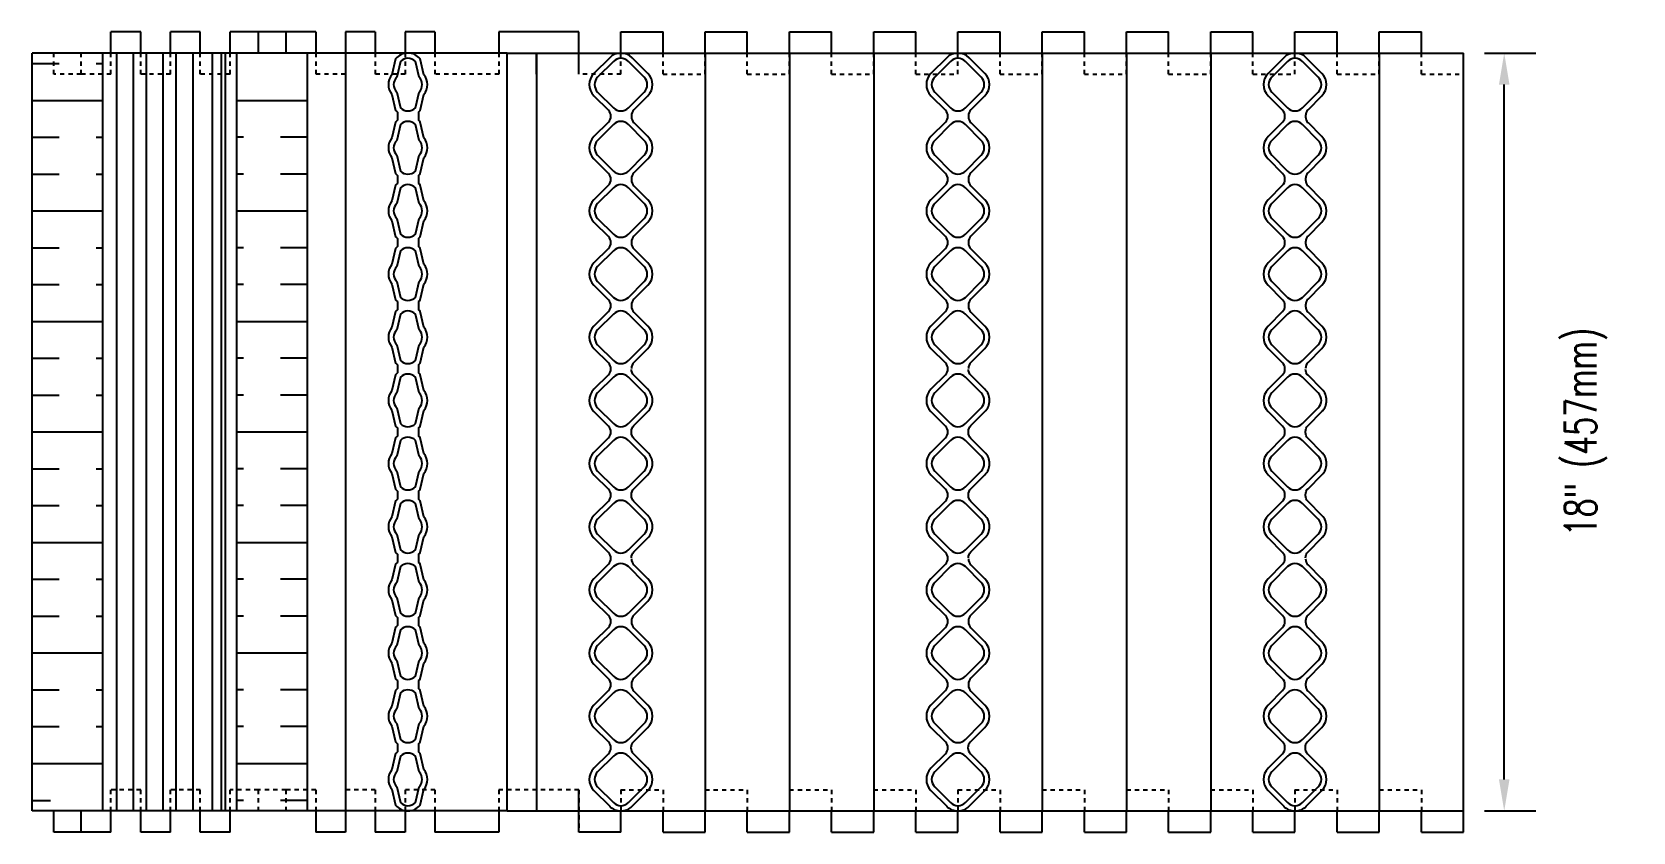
# Model space of a CAD drawing. Header units: inches. Extents: x 191.3 to 233.4, y 31.5 to 74.2.
# Drawn here: x 194.84 to 232.84, y 55.15 to 74.15 of the extents above; entities that cross this region are included whole.
import ezdxf

# ---------------------------------------------------------------- set-up
doc = ezdxf.new("R2010")
doc.units = ezdxf.units.IN
doc.header["$MEASUREMENT"] = 0
doc.linetypes.add('DASHED2', pattern=[0.375, 0.25, -0.125])
for name, color, linetype in [('HATCH', 12, 'Continuous'), ('line25', 2, 'Continuous'), ('LINE50', 5, 'Continuous'), ('LINE8', 8, 'Continuous'), ('LINE9', 9, 'Continuous'), ('TEXT', 4, 'Continuous')]:
    doc.layers.add(name, color=color, linetype=linetype)
doc.styles.add('DIM', font='romans.shx', dxfattribs={"width": 0.7})
doc.dimstyles.new('ext_8', dxfattribs={"dimscale": 8, "dimtxt": 0.09375, "dimasz": 0.09375, "dimexe": 0.09375, "dimexo": 0.0625, "dimgap": 0.0625, "dimtad": 1, "dimdec": 4, "dimzin": 3, "dimdsep": 46, "dimlunit": 4, "dimtxsty": 'DIM', "dimcen": 0.09, "dimdle": 0.09375, "dimclrt": 4, "dimadec": 0, "dimazin": 0, "dimtfac": 1, "dimtdec": 4, "dimtmove": 2, "dimatfit": 3, "dimfxl": 0, "dimfrac": 2, "dimtolj": 1, "dimtzin": 0, "dimarcsym": 0})

# ---------------------------------------------------------------- blocks, each defined once
blk = doc.blocks.new('WEB_INSERT_FRONT')
for p, q in [((-0.265, 8.89), (-0.64, 8.515)), ((0.64, 8.515), (0.265, 8.89)), ((-0.64, 7.985), (-0.297, 7.641)), ((0.309, 7.653), (0.64, 7.985)), ((-0.297, 7.359), (-0.64, 7.015)), ((0.25, 7.512), (0.25, 7.488)), ((0.64, 7.015), (0.309, 7.347)), ((-0.64, 6.485), (-0.297, 6.141)), ((0.309, 6.153), (0.64, 6.485)), ((-0.297, 5.859), (-0.64, 5.515)), ((0.25, 6.012), (0.25, 5.988)), ((0.64, 5.515), (0.309, 5.847)), ((-0.64, 4.985), (-0.297, 4.641)), ((0.309, 4.653), (0.64, 4.985)), ((-0.297, 4.359), (-0.64, 4.015)), ((0.25, 4.512), (0.25, 4.488)), ((0.64, 4.015), (0.309, 4.347)), ((-0.297, 3.141), (-0.64, 3.485)), ((0.309, 3.153), (0.64, 3.485)), ((-0.297, 2.859), (-0.64, 2.515)), ((0.25, 3.012), (0.25, 2.988)), ((0.64, 2.515), (0.309, 2.847)), ((-0.64, 1.985), (-0.297, 1.641)), ((0.309, 1.653), (0.64, 1.985)), ((-0.297, 1.359), (-0.64, 1.015)), ((-0.64, 0.485), (-0.297, 0.141)), ((-0.297, -0.141), (-0.64, -0.485)), ((-0.64, -1.015), (-0.297, -1.359)), ((-0.297, -1.641), (-0.64, -1.985)), ((-0.64, -2.515), (-0.297, -2.859)), ((-0.297, -3.141), (-0.64, -3.485)), ((0.64, -3.485), (0.309, -3.153)), ((-0.64, -4.015), (-0.297, -4.359)), ((0.309, -4.347), (0.64, -4.015)), ((0.25, -4.488), (0.25, -4.512)), ((-0.297, -4.641), (-0.64, -4.985)), ((0.64, -4.985), (0.309, -4.653)), ((-0.64, -5.515), (-0.297, -5.859)), ((0.309, -5.847), (0.64, -5.515)), ((0.25, -5.988), (0.25, -6.012)), ((-0.297, -6.141), (-0.64, -6.485)), ((0.64, -6.485), (0.309, -6.153)), ((-0.64, -7.015), (-0.297, -7.359)), ((0.297, -7.359), (0.64, -7.015)), ((-0.297, -7.641), (-0.64, -7.985)), ((0.64, -7.985), (0.297, -7.641)), ((-0.64, -8.515), (-0.265, -8.89)), ((0.265, -8.89), (0.64, -8.515))]:
    blk.add_line(p, q)
for points in [[(-0.552, 8.073), (-0.177, 7.698, 0.414214), (0.177, 7.698), (0.552, 8.073, 0.414214), (0.552, 8.427), (0.177, 8.802, 0.414214), (-0.177, 8.802), (-0.552, 8.427, 0.414214)], [(-0.552, 6.573), (-0.177, 6.198, 0.414214), (0.177, 6.198), (0.552, 6.573, 0.414214), (0.552, 6.927), (0.177, 7.302, 0.414214), (-0.177, 7.302), (-0.552, 6.927, 0.414214)], [(-0.552, 5.073), (-0.177, 4.698, 0.414214), (0.177, 4.698), (0.552, 5.073, 0.414214), (0.552, 5.427), (0.177, 5.802, 0.414214), (-0.177, 5.802), (-0.552, 5.427, 0.414214)], [(-0.552, 3.573), (-0.177, 3.198, 0.414214), (0.177, 3.198), (0.552, 3.573, 0.414214), (0.552, 3.927), (0.177, 4.302, 0.414214), (-0.177, 4.302), (-0.552, 3.927, 0.414214)], [(-0.552, 3.573), (-0.177, 3.198, 0.414214), (0.177, 3.198), (0.552, 3.573, 0.414214), (0.552, 3.927), (0.177, 4.302, 0.414214), (-0.177, 4.302), (-0.552, 3.927, 0.414214)], [(-0.552, 2.073), (-0.177, 1.698, 0.414214), (0.177, 1.698), (0.552, 2.073, 0.414214), (0.552, 2.427), (0.177, 2.802, 0.414214), (-0.177, 2.802), (-0.552, 2.427, 0.414214)], [(-0.552, 0.573), (-0.177, 0.198, 0.414214), (0.177, 0.198), (0.552, 0.573, 0.414214), (0.552, 0.927), (0.177, 1.302, 0.414214), (-0.177, 1.302), (-0.552, 0.927, 0.414214)], [(-0.552, -0.927), (-0.177, -1.302, 0.414214), (0.177, -1.302), (0.552, -0.927, 0.414214), (0.552, -0.573), (0.177, -0.198, 0.414214), (-0.177, -0.198), (-0.552, -0.573, 0.414214)], [(-0.552, -2.427), (-0.177, -2.802, 0.414214), (0.177, -2.802), (0.552, -2.427, 0.414214), (0.552, -2.073), (0.177, -1.698, 0.414214), (-0.177, -1.698), (-0.552, -2.073, 0.414214)], [(-0.552, -3.927), (-0.177, -4.302, 0.414214), (0.177, -4.302), (0.552, -3.927, 0.414214), (0.552, -3.573), (0.177, -3.198, 0.414214), (-0.177, -3.198), (-0.552, -3.573, 0.414214)], [(-0.552, -5.427), (-0.177, -5.802, 0.414214), (0.177, -5.802), (0.552, -5.427, 0.414214), (0.552, -5.073), (0.177, -4.698, 0.414214), (-0.177, -4.698), (-0.552, -5.073, 0.414214)], [(-0.552, -6.927), (-0.177, -7.302, 0.414214), (0.177, -7.302), (0.552, -6.927, 0.414214), (0.552, -6.573), (0.177, -6.198, 0.414214), (-0.177, -6.198), (-0.552, -6.573, 0.414214)], [(-0.552, -8.427), (-0.177, -8.802, 0.414214), (0.177, -8.802), (0.552, -8.427, 0.414214), (0.552, -8.073), (0.177, -7.698, 0.414214), (-0.177, -7.698), (-0.552, -8.073, 0.414214)]]:
    blk.add_lwpolyline(points, format="xyb", close=True)
blk.add_lwpolyline([(0.25, -2.988, -0.198912), (0.309, -2.847), (0.64, -2.515, 0.414214), (0.64, -1.985), (0.309, -1.653, -0.198912), (0.25, -1.512), (0.25, -1.488, -0.198912), (0.309, -1.347), (0.64, -1.015, 0.414214), (0.64, -0.485), (0.309, -0.153, -0.198912), (0.25, -0.012), (0.25, 0.012, -0.198912), (0.309, 0.153), (0.64, 0.485, 0.414214), (0.64, 1.015), (0.309, 1.347, -0.198912), (0.25, 1.488)], format="xyb")
for centre, radius, start, end in [((0, 8.625), 0.375, 45, 135), ((-0.375, 8.25), 0.375, 135, 225), ((0.375, 8.25), 0.375, 315, 45), ((-0.438, 7.5), 0.2, 315, 45), ((0.45, 7.512), 0.2, 135, 180), ((0.45, 7.488), 0.2, 180, 225), ((-0.375, 6.75), 0.375, 135, 225), ((0.375, 6.75), 0.375, 315, 45), ((-0.438, 6), 0.2, 315, 45), ((0.45, 6.012), 0.2, 135, 180), ((0.45, 5.988), 0.2, 180, 225), ((-0.375, 5.25), 0.375, 135, 225), ((0.375, 5.25), 0.375, 315, 45), ((-0.438, 4.5), 0.2, 315, 45), ((0.45, 4.512), 0.2, 135, 180), ((0.45, 4.488), 0.2, 180, 225), ((-0.375, 3.75), 0.375, 135, 225), ((0.375, 3.75), 0.375, 315, 45), ((-0.438, 3), 0.2, 315, 45), ((0.45, 3.012), 0.2, 135, 180), ((0.45, 2.988), 0.2, 180, 225), ((-0.375, 2.25), 0.375, 135, 225), ((0.375, 2.25), 0.375, 315, 45), ((-0.438, 1.5), 0.2, 315, 45), ((0.45, 1.512), 0.2, 135, 180), ((-0.375, 0.75), 0.375, 135, 225), ((-0.438, 0), 0.2, 315, 45), ((-0.375, -0.75), 0.375, 135, 225), ((-0.438, -1.5), 0.2, 315, 45), ((-0.375, -2.25), 0.375, 135, 225), ((-0.438, -3), 0.2, 315, 45), ((0.45, -3.012), 0.2, 180, 225), ((-0.375, -3.75), 0.375, 135, 225), ((0.375, -3.75), 0.375, 315, 45), ((-0.438, -4.5), 0.2, 315, 45), ((0.45, -4.488), 0.2, 135, 180), ((0.45, -4.512), 0.2, 180, 225), ((-0.375, -5.25), 0.375, 135, 225), ((0.375, -5.25), 0.375, 315, 45), ((-0.438, -6), 0.2, 315, 45), ((0.45, -5.988), 0.2, 135, 180), ((0.45, -6.012), 0.2, 180, 225), ((-0.375, -6.75), 0.375, 135, 225), ((0.375, -6.75), 0.375, 315, 45), ((-0.438, -7.5), 0.2, 315, 45), ((0.438, -7.5), 0.2, 135, 225), ((-0.375, -8.25), 0.375, 135, 225), ((0.375, -8.25), 0.375, 315, 45), ((0, -8.625), 0.375, 225, 315)]:
    blk.add_arc(centre, radius, start, end)
blk = doc.blocks.new('*D19')
at = {"layer": 'Defpoints', "color": 0}
for p in [(228.814, 73.651), (229.78, 73.651), (228.814, 55.651)]:
    blk.add_point(p, dxfattribs=at)
at = {"layer": 'TEXT', "color": 0, "lineweight": -2}
for p, q in [((229.314, 73.651), (230.53, 73.651)), ((229.78, 56.401), (229.78, 72.901)), ((229.314, 55.651), (230.53, 55.651))]:
    blk.add_line(p, q, dxfattribs=at)
at = {"layer": 'TEXT', "color": 0}
for points in [[(229.655, 72.901), (229.905, 72.901), (229.78, 73.651)], [(229.655, 56.401), (229.905, 56.401), (229.78, 55.651)]]:
    blk.add_solid(points, dxfattribs=at)
at = {"layer": 'TEXT', "color": 4, "insert": (231.718, 64.651), "char_height": 0.75, "attachment_point": 5, "rotation": 90, "style": 'DIM'}
blk.add_mtext('\\A1;18" (457mm)', dxfattribs=at)

msp = doc.modelspace()

# ---------------------------------------------------------------- hatches: boundary and pattern name
at = {"layer": 'HATCH'}
h = msp.add_hatch(dxfattribs=at)
h.set_pattern_fill('INSUL', color=256, scale=7, style=0)
h.set_pattern_definition([(0, (198.1067, 64.6513), (0, 2.625), []), (0, (198.1067, 65.5263), (0, 2.625), [0.875, -0.875]), (0, (198.1067, 66.4013), (0, 2.625), [0.875, -0.875])])
h.paths.add_polyline_path([(196.5157, 73.65127), (194.83632, 73.65127), (194.83632, 55.65127), (195.2771, 55.65127), (195.2771, 56.15127), (196.5157, 56.15127)])
h = msp.add_hatch(dxfattribs=at)
h.set_pattern_fill('INSUL', color=256, scale=7, angle=180, style=0)
h.set_pattern_definition([(180, (198.1067, 64.6513), (-3e-16, -2.625), []), (180, (198.1067, 63.7763), (-3e-16, -2.625), [0.875, -0.875]), (180, (198.1067, 62.9013), (-3e-16, -2.625), [0.875, -0.875])])
h.paths.add_polyline_path([(201.37705, 73.15127), (200.13846, 73.15127), (199.69768, 73.15127), (199.69768, 55.65127), (201.37705, 55.65127)])

# ---------------------------------------------------------------- linework, layer by layer
for p, q in [((197.4159, 74.15127), (196.70879, 74.15127)), ((196.70879, 73.65127), (196.70879, 74.15127)), ((197.4159, 73.65127), (197.4159, 74.15127)), ((198.83011, 74.15127), (198.12301, 74.15127)), ((198.12301, 73.65127), (198.12301, 74.15127)), ((198.83011, 73.65127), (198.83011, 74.15127)), ((200.21168, 74.15127), (199.53722, 74.15127)), ((199.53722, 73.65127), (199.53722, 74.15127)), ((196.84721, 55.65127), (196.84721, 73.65127)), ((197.24484, 55.65127), (197.24484, 73.65127)), ((197.55432, 55.65127), (197.55432, 73.65127)), ((197.95195, 55.65127), (197.95195, 73.65127)), ((198.26142, 55.65127), (198.26142, 73.65127)), ((198.65905, 55.65127), (198.65905, 73.65127)), ((206.81379, 73.65127), (206.81379, 55.65127)), ((210.81379, 73.65127), (210.81379, 55.65127)), ((212.81379, 73.65127), (212.81379, 55.65127)), ((214.81379, 73.65127), (214.81379, 55.65127)), ((218.81379, 73.65127), (218.81379, 55.65127)), ((220.81379, 73.65127), (220.81379, 55.65127)), ((222.81379, 73.65127), (222.81379, 55.65127)), ((226.81379, 73.65127), (226.81379, 55.65127)), ((203.50832, 72.24676), (203.50832, 72.05578)), ((204.00832, 72.24676), (204.00832, 72.05578)), ((203.50832, 70.74676), (203.50832, 70.55578)), ((204.00832, 70.74676), (204.00832, 70.55578)), ((203.50832, 69.24676), (203.50832, 69.05578)), ((204.00832, 69.24676), (204.00832, 69.05578)), ((203.50832, 67.74676), (203.50832, 67.55578)), ((204.00832, 67.74676), (204.00832, 67.55578)), ((203.50832, 66.24676), (203.50832, 66.05578)), ((204.00832, 66.24676), (204.00832, 66.05578)), ((203.50832, 64.74676), (203.50832, 64.55578)), ((204.00832, 64.74676), (204.00832, 64.55578)), ((203.50832, 63.24676), (203.50832, 63.05578)), ((204.00832, 63.24676), (204.00832, 63.05578)), ((203.50832, 61.74676), (203.50832, 61.55578)), ((204.00832, 61.74676), (204.00832, 61.55578)), ((203.50832, 60.24676), (203.50832, 60.05578)), ((204.00832, 60.24676), (204.00832, 60.05578)), ((203.50832, 58.74676), (203.50832, 58.55578)), ((204.00832, 58.74676), (204.00832, 58.55578)), ((203.50832, 57.24676), (203.50832, 57.05578)), ((204.00832, 57.24676), (204.00832, 57.05578)), ((195.35032, 55.15127), (195.35032, 55.65127)), ((196.00169, 55.15127), (196.00169, 55.65127)), ((196.70879, 55.15127), (196.70879, 55.65127)), ((197.4159, 55.15127), (197.4159, 55.65127)), ((198.12301, 55.15127), (198.12301, 55.65127)), ((198.83011, 55.15127), (198.83011, 55.65127)), ((199.53722, 55.15127), (199.53722, 55.65127)), ((196.00169, 55.15127), (195.35032, 55.15127)), ((196.70879, 55.15127), (196.00169, 55.15127)), ((198.12301, 55.15127), (197.4159, 55.15127)), ((199.53722, 55.15127), (198.83011, 55.15127))]:
    msp.add_line(p, q, dxfattribs=at)
at = {"layer": 'HATCH', "linetype": 'DASHED2', "ltscale": 0.15}
for p, q in [((195.35032, 73.15127), (195.35032, 73.65127)), ((196.00169, 73.15127), (196.00169, 73.65127)), ((196.70879, 73.15127), (196.70879, 73.65127)), ((197.4159, 73.15127), (197.4159, 73.65127)), ((198.12301, 73.15127), (198.12301, 73.65127)), ((198.83011, 73.15127), (198.83011, 73.65127)), ((199.53722, 73.15127), (199.53722, 73.65127)), ((196.00169, 73.15127), (195.35032, 73.15127)), ((196.70879, 73.15127), (196.00169, 73.15127)), ((198.12301, 73.15127), (197.4159, 73.15127)), ((199.53722, 73.15127), (198.83011, 73.15127)), ((197.4159, 56.15127), (196.70879, 56.15127)), ((196.70879, 55.65127), (196.70879, 56.15127)), ((197.4159, 55.65127), (197.4159, 56.15127)), ((198.83011, 56.15127), (198.12301, 56.15127)), ((198.12301, 55.65127), (198.12301, 56.15127)), ((198.83011, 55.65127), (198.83011, 56.15127)), ((200.21168, 56.15127), (199.53722, 56.15127)), ((199.53722, 55.65127), (199.53722, 56.15127))]:
    msp.add_line(p, q, dxfattribs=at)
at = {"layer": 'HATCH'}
for points in [[(204.00832, 72.24676, 0.03986788), (204.04951, 72.28998), (204.13769, 72.66498, 0.35468314), (204.13769, 73.13756), (204.04951, 73.51256, 0.47636), (203.46713, 73.51256), (203.37896, 73.13756, 0.35468314), (203.37896, 72.66498), (203.46713, 72.28998, 0.03986788), (203.50832, 72.24676, 0.03986788)], [(203.50832, 72.05578, 0.03986788), (203.46713, 72.01256), (203.37896, 71.63756, 0.35468314), (203.37896, 71.16498), (203.46713, 70.78998, 0.03986788), (203.50832, 70.74676, 0.03986788)], [(204.00832, 70.74676, 0.03986788), (204.04951, 70.78998), (204.13769, 71.16498, 0.35468314), (204.13769, 71.63756), (204.04951, 72.01256, 0.03986788), (204.00832, 72.05578)], [(203.50832, 70.55578, 0.03986788), (203.46713, 70.51256), (203.37896, 70.13756, 0.35468314), (203.37896, 69.66498), (203.46713, 69.28998, 0.03986788), (203.50832, 69.24676)], [(204.00832, 69.24676, 0.03986788), (204.04951, 69.28998), (204.13769, 69.66498, 0.35468314), (204.13769, 70.13756), (204.04951, 70.51256, 0.03986788), (204.00832, 70.55578, 0.03986788)], [(203.50832, 69.05578, 0.03986788), (203.46713, 69.01256), (203.37896, 68.63756, 0.35468314), (203.37896, 68.16498), (203.46713, 67.78998, 0.03986788), (203.50832, 67.74676, 0.03986788)], [(204.00832, 67.74676, 0.03986788), (204.04951, 67.78998), (204.13769, 68.16498, 0.35468314), (204.13769, 68.63756), (204.04951, 69.01256, 0.03986788), (204.00832, 69.05578)], [(203.50832, 67.55578, 0.03986788), (203.46713, 67.51256), (203.37896, 67.13756, 0.35468314), (203.37896, 66.66498), (203.46713, 66.28998, 0.03986788), (203.50832, 66.24676)], [(204.00832, 66.24676, 0.03986788), (204.04951, 66.28998), (204.13769, 66.66498, 0.35468314), (204.13769, 67.13756), (204.04951, 67.51256, 0.03986788), (204.00832, 67.55578, 0.03986788)], [(203.50832, 66.05578, 0.03986788), (203.46713, 66.01256), (203.37896, 65.63756, 0.35468314), (203.37896, 65.16498), (203.46713, 64.78998, 0.03986788), (203.50832, 64.74676, 0.03986788)], [(204.00832, 64.74676, 0.03986788), (204.04951, 64.78998), (204.13769, 65.16498, 0.35468314), (204.13769, 65.63756), (204.04951, 66.01256, 0.03986788), (204.00832, 66.05578)], [(203.50832, 64.55578, 0.03986788), (203.46713, 64.51256), (203.37896, 64.13756, 0.35468314), (203.37896, 63.66498), (203.46713, 63.28998, 0.03986788), (203.50832, 63.24676)], [(204.00832, 63.24676, 0.03986788), (204.04951, 63.28998), (204.13769, 63.66498, 0.35468314), (204.13769, 64.13756), (204.04951, 64.51256, 0.03986788), (204.00832, 64.55578, 0.03986788)], [(203.50832, 63.05578, 0.03986788), (203.46713, 63.01256), (203.37896, 62.63756, 0.35468314), (203.37896, 62.16498), (203.46713, 61.78998, 0.03986788), (203.50832, 61.74676, 0.03986788)], [(204.00832, 61.74676, 0.03986788), (204.04951, 61.78998), (204.13769, 62.16498, 0.35468314), (204.13769, 62.63756), (204.04951, 63.01256, 0.03986788), (204.00832, 63.05578)], [(203.50832, 61.55578, 0.03986788), (203.46713, 61.51256), (203.37896, 61.13756, 0.35468314), (203.37896, 60.66498), (203.46713, 60.28998, 0.03986788), (203.50832, 60.24676)], [(204.00832, 60.24676, 0.03986788), (204.04951, 60.28998), (204.13769, 60.66498, 0.35468314), (204.13769, 61.13756), (204.04951, 61.51256, 0.03986788), (204.00832, 61.55578, 0.03986788)], [(203.50832, 60.05578, 0.03986788), (203.46713, 60.01256), (203.37896, 59.63756, 0.35468314), (203.37896, 59.16498), (203.46713, 58.78998, 0.03986788), (203.50832, 58.74676, 0.03986788)], [(204.00832, 58.74676, 0.03986788), (204.04951, 58.78998), (204.13769, 59.16498, 0.35468314), (204.13769, 59.63756), (204.04951, 60.01256, 0.03986788), (204.00832, 60.05578)], [(203.50832, 58.55578, 0.03986788), (203.46713, 58.51256), (203.37896, 58.13756, 0.35468314), (203.37896, 57.66498), (203.46713, 57.28998, 0.03986788), (203.50832, 57.24676)], [(204.00832, 57.24676, 0.03986788), (204.04951, 57.28998), (204.13769, 57.66498, 0.35468314), (204.13769, 58.13756), (204.04951, 58.51256, 0.03986788), (204.00832, 58.55578, 0.03986788)], [(203.50832, 57.05578, 0.03986788), (203.46713, 57.01256), (203.37896, 56.63756, 0.35468314), (203.37896, 56.16498), (203.46713, 55.78998, 0.47636), (204.04951, 55.78998), (204.13769, 56.16498, 0.35468314), (204.13769, 56.63756), (204.04951, 57.01256, 0.03986788), (204.00832, 57.05578, 0.03986788)]]:
    msp.add_lwpolyline(points, format="xyb", dxfattribs=at)
for points in [[(203.49337, 72.72449), (203.58154, 72.34949, 0.41421356), (203.9351, 72.34949), (204.02327, 72.72449, 0.41421356), (204.02327, 73.07805), (203.9351, 73.45305, 0.41421356), (203.58154, 73.45305), (203.49337, 73.07805, 0.41421356)], [(203.49337, 71.22449), (203.58154, 70.84949, 0.41421356), (203.9351, 70.84949), (204.02327, 71.22449, 0.41421356), (204.02327, 71.57805), (203.9351, 71.95305, 0.41421356), (203.58154, 71.95305), (203.49337, 71.57805, 0.41421356)], [(203.49337, 69.72449), (203.58154, 69.34949, 0.41421356), (203.9351, 69.34949), (204.02327, 69.72449, 0.41421356), (204.02327, 70.07805), (203.9351, 70.45305, 0.41421356), (203.58154, 70.45305), (203.49337, 70.07805, 0.41421356)], [(203.49337, 68.22449), (203.58154, 67.84949, 0.41421356), (203.9351, 67.84949), (204.02327, 68.22449, 0.41421356), (204.02327, 68.57805), (203.9351, 68.95305, 0.41421356), (203.58154, 68.95305), (203.49337, 68.57805, 0.41421356)], [(203.49337, 68.22449), (203.58154, 67.84949, 0.41421356), (203.9351, 67.84949), (204.02327, 68.22449, 0.41421356), (204.02327, 68.57805), (203.9351, 68.95305, 0.41421356), (203.58154, 68.95305), (203.49337, 68.57805, 0.41421356)], [(203.49337, 66.72449), (203.58154, 66.34949, 0.41421356), (203.9351, 66.34949), (204.02327, 66.72449, 0.41421356), (204.02327, 67.07805), (203.9351, 67.45305, 0.41421356), (203.58154, 67.45305), (203.49337, 67.07805, 0.41421356)], [(203.49337, 65.22449), (203.58154, 64.84949, 0.41421356), (203.9351, 64.84949), (204.02327, 65.22449, 0.41421356), (204.02327, 65.57805), (203.9351, 65.95305, 0.41421356), (203.58154, 65.95305), (203.49337, 65.57805, 0.41421356)], [(203.49337, 63.72449), (203.58154, 63.34949, 0.41421356), (203.9351, 63.34949), (204.02327, 63.72449, 0.41421356), (204.02327, 64.07805), (203.9351, 64.45305, 0.41421356), (203.58154, 64.45305), (203.49337, 64.07805, 0.41421356)], [(203.49337, 62.22449), (203.58154, 61.84949, 0.41421356), (203.9351, 61.84949), (204.02327, 62.22449, 0.41421356), (204.02327, 62.57805), (203.9351, 62.95305, 0.41421356), (203.58154, 62.95305), (203.49337, 62.57805, 0.41421356)], [(203.49337, 60.72449), (203.58154, 60.34949, 0.41421356), (203.9351, 60.34949), (204.02327, 60.72449, 0.41421356), (204.02327, 61.07805), (203.9351, 61.45305, 0.41421356), (203.58154, 61.45305), (203.49337, 61.07805, 0.41421356)], [(203.49337, 59.22449), (203.58154, 58.84949, 0.41421356), (203.9351, 58.84949), (204.02327, 59.22449, 0.41421356), (204.02327, 59.57805), (203.9351, 59.95305, 0.41421356), (203.58154, 59.95305), (203.49337, 59.57805, 0.41421356)], [(203.49337, 57.72449), (203.58154, 57.34949, 0.41421356), (203.9351, 57.34949), (204.02327, 57.72449, 0.41421356), (204.02327, 58.07805), (203.9351, 58.45305, 0.41421356), (203.58154, 58.45305), (203.49337, 58.07805, 0.41421356)], [(203.49337, 56.22449), (203.58154, 55.84949, 0.41421356), (203.9351, 55.84949), (204.02327, 56.22449, 0.41421356), (204.02327, 56.57805), (203.9351, 56.95305, 0.41421356), (203.58154, 56.95305), (203.49337, 56.57805, 0.41421356)]]:
    msp.add_lwpolyline(points, format="xyb", close=True, dxfattribs=at)
at = {"layer": 'line25'}
for p, q in [((200.86305, 74.15127), (200.21168, 74.15127)), ((200.21168, 73.65127), (200.21168, 74.15127)), ((201.57015, 74.15127), (200.86305, 74.15127)), ((200.86305, 74.15127), (200.86305, 73.65127)), ((201.57015, 74.15127), (201.57015, 73.65127)), ((202.98437, 74.15127), (202.27726, 74.15127)), ((202.27726, 74.15127), (202.27726, 73.65127)), ((202.98437, 74.15127), (202.98437, 73.65127)), ((204.39858, 74.15127), (203.69147, 74.15127)), ((203.69147, 74.15127), (203.69147, 73.65127)), ((204.39858, 74.15127), (204.39858, 73.65127)), ((205.91944, 74.15127), (205.91944, 73.65127)), ((206.11431, 73.65127), (194.83632, 73.65127)), ((202.27726, 73.65127), (202.27726, 55.65127)), ((206.11431, 55.65127), (194.83632, 55.65127)), ((201.57015, 55.65127), (201.57015, 55.15127)), ((202.27726, 55.65127), (202.27726, 55.15127)), ((202.98437, 55.65127), (202.98437, 55.15127)), ((203.69147, 55.65127), (203.69147, 55.15127)), ((204.39858, 55.65127), (204.39858, 55.15127)), ((205.91944, 55.65127), (205.91944, 55.15127)), ((202.27726, 55.15127), (201.57015, 55.15127)), ((203.69147, 55.15127), (202.98437, 55.15127)), ((205.91944, 55.15127), (204.39858, 55.15127))]:
    msp.add_line(p, q, dxfattribs=at)
at = {"layer": 'line25', "linetype": 'DASHED2', "ltscale": 0.15}
for p, q in [((201.57015, 73.65127), (201.57015, 73.15127)), ((202.27726, 73.65127), (202.27726, 73.15127)), ((202.98437, 73.65127), (202.98437, 73.15127)), ((203.69147, 73.65127), (203.69147, 73.15127)), ((204.39858, 73.65127), (204.39858, 73.15127)), ((205.91944, 73.65127), (205.91944, 73.15127)), ((202.27726, 73.15127), (201.57015, 73.15127)), ((203.69147, 73.15127), (202.98437, 73.15127)), ((205.91944, 73.15127), (204.39858, 73.15127)), ((200.21168, 55.65127), (200.21168, 56.15127)), ((200.86305, 56.15127), (200.21168, 56.15127)), ((200.86305, 56.15127), (200.86305, 55.65127)), ((201.57015, 56.15127), (200.86305, 56.15127)), ((201.57015, 56.15127), (201.57015, 55.65127)), ((202.27726, 56.15127), (202.27726, 55.65127)), ((202.98437, 56.15127), (202.27726, 56.15127)), ((202.98437, 56.15127), (202.98437, 55.65127)), ((203.69147, 56.15127), (203.69147, 55.65127)), ((204.39858, 56.15127), (203.69147, 56.15127)), ((204.39858, 56.15127), (204.39858, 55.65127)), ((205.91944, 56.15127), (205.91944, 55.65127))]:
    msp.add_line(p, q, dxfattribs=at)
at = {"layer": 'LINE50'}
for p, q in [((194.83632, 55.65127), (194.83632, 73.65127)), ((196.5157, 55.65127), (196.5157, 73.65127)), ((199.69768, 55.65127), (199.69768, 73.65127)), ((201.37705, 55.65127), (201.37705, 73.65127)), ((206.11431, 55.65127), (206.11431, 73.65127))]:
    msp.add_line(p, q, dxfattribs=at)
at = {"layer": 'LINE8'}
for p, q in [((199.12312, 55.65127), (199.12312, 73.65127)), ((199.33443, 55.65127), (199.33443, 73.65127)), ((199.43251, 55.65127), (199.43251, 73.65127))]:
    msp.add_line(p, q, dxfattribs=at)
at = {"layer": 'LINE9'}
for p, q in [((207.81379, 74.15127), (205.91944, 74.15127)), ((207.81379, 73.65127), (207.81379, 74.15127)), ((207.81379, 73.15127), (207.81379, 74.15127)), ((208.81379, 74.15127), (209.81379, 74.15127)), ((208.81379, 73.65127), (208.81379, 74.15127)), ((209.81379, 73.65127), (209.81379, 74.15127)), ((210.81379, 73.65127), (210.81379, 74.15127)), ((210.81379, 74.15127), (211.81379, 74.15127)), ((211.81379, 73.65127), (211.81379, 74.15127)), ((212.81379, 73.65127), (212.81379, 74.15127)), ((212.81379, 74.15127), (213.81379, 74.15127)), ((213.81379, 73.65127), (213.81379, 74.15127)), ((214.81379, 73.65127), (214.81379, 74.15127)), ((214.81379, 74.15127), (215.81379, 74.15127)), ((215.81379, 73.65127), (215.81379, 74.15127)), ((216.81379, 73.65127), (216.81379, 74.15127)), ((216.81379, 74.15127), (217.81379, 74.15127)), ((217.81379, 73.65127), (217.81379, 74.15127)), ((218.81379, 73.65127), (218.81379, 74.15127)), ((218.81379, 74.15127), (219.81379, 74.15127)), ((219.81379, 73.65127), (219.81379, 74.15127)), ((220.81379, 73.65127), (220.81379, 74.15127)), ((220.81379, 74.15127), (221.81379, 74.15127)), ((221.81379, 73.65127), (221.81379, 74.15127)), ((222.81379, 73.65127), (222.81379, 74.15127)), ((222.81379, 74.15127), (223.81379, 74.15127)), ((223.81379, 73.65127), (223.81379, 74.15127)), ((224.81379, 74.15127), (225.81379, 74.15127)), ((224.81379, 73.65127), (224.81379, 74.15127)), ((225.81379, 73.65127), (225.81379, 74.15127)), ((226.81379, 74.15127), (227.81379, 74.15127)), ((226.81379, 73.65127), (226.81379, 74.15127)), ((227.81379, 73.65127), (227.81379, 74.15127)), ((206.11431, 73.65127), (228.81379, 73.65127)), ((206.81379, 73.15127), (206.81379, 73.65127)), ((228.81379, 55.65127), (228.81379, 73.65127)), ((206.81379, 56.15127), (206.81379, 55.65127)), ((207.81379, 55.15127), (207.81379, 56.15127)), ((206.11431, 55.65127), (228.81379, 55.65127)), ((207.81379, 55.15127), (207.81379, 55.65127)), ((208.81379, 55.15127), (208.81379, 55.65127)), ((209.81379, 55.15127), (209.81379, 55.65127)), ((210.81379, 55.15127), (210.81379, 55.65127)), ((211.81379, 55.15127), (211.81379, 55.65127)), ((212.81379, 55.15127), (212.81379, 55.65127)), ((213.81379, 55.15127), (213.81379, 55.65127)), ((214.81379, 55.15127), (214.81379, 55.65127)), ((215.81379, 55.15127), (215.81379, 55.65127)), ((216.81379, 55.15127), (216.81379, 55.65127)), ((217.81379, 55.15127), (217.81379, 55.65127)), ((218.81379, 55.15127), (218.81379, 55.65127)), ((219.81379, 55.15127), (219.81379, 55.65127)), ((220.81379, 55.15127), (220.81379, 55.65127)), ((221.81379, 55.15127), (221.81379, 55.65127)), ((222.81379, 55.15127), (222.81379, 55.65127)), ((223.81379, 55.15127), (223.81379, 55.65127)), ((224.81379, 55.15127), (224.81379, 55.65127)), ((225.81379, 55.15127), (225.81379, 55.65127)), ((226.81379, 55.15127), (226.81379, 55.65127)), ((227.81379, 55.15127), (227.81379, 55.65127)), ((228.81379, 55.15127), (228.81379, 55.65127)), ((208.81379, 55.15127), (207.81379, 55.15127)), ((209.81379, 55.15127), (210.81379, 55.15127)), ((211.81379, 55.15127), (212.81379, 55.15127)), ((213.81379, 55.15127), (214.81379, 55.15127)), ((215.81379, 55.15127), (216.81379, 55.15127)), ((217.81379, 55.15127), (218.81379, 55.15127)), ((219.81379, 55.15127), (220.81379, 55.15127)), ((221.81379, 55.15127), (222.81379, 55.15127)), ((223.81379, 55.15127), (224.81379, 55.15127)), ((225.81379, 55.15127), (226.81379, 55.15127)), ((227.81379, 55.15127), (228.81379, 55.15127))]:
    msp.add_line(p, q, dxfattribs=at)
at = {"layer": 'LINE9', "linetype": 'DASHED2', "ltscale": 0.15}
for p, q in [((207.81379, 73.15127), (207.81379, 73.65127)), ((208.81379, 73.15127), (208.81379, 73.65127)), ((209.81379, 73.15127), (209.81379, 73.65127)), ((210.81379, 73.15127), (210.81379, 73.65127)), ((211.81379, 73.15127), (211.81379, 73.65127)), ((212.81379, 73.15127), (212.81379, 73.65127)), ((213.81379, 73.15127), (213.81379, 73.65127)), ((214.81379, 73.15127), (214.81379, 73.65127)), ((215.81379, 73.15127), (215.81379, 73.65127)), ((216.81379, 73.15127), (216.81379, 73.65127)), ((217.81379, 73.15127), (217.81379, 73.65127)), ((218.81379, 73.15127), (218.81379, 73.65127)), ((219.81379, 73.15127), (219.81379, 73.65127)), ((220.81379, 73.15127), (220.81379, 73.65127)), ((221.81379, 73.15127), (221.81379, 73.65127)), ((222.81379, 73.15127), (222.81379, 73.65127)), ((223.81379, 73.15127), (223.81379, 73.65127)), ((224.81379, 73.15127), (224.81379, 73.65127)), ((225.81379, 73.15127), (225.81379, 73.65127)), ((226.81379, 73.15127), (226.81379, 73.65127)), ((227.81379, 73.15127), (227.81379, 73.65127)), ((228.81379, 73.15127), (228.81379, 73.65127)), ((208.81379, 73.15127), (207.81379, 73.15127)), ((209.81379, 73.15127), (210.81379, 73.15127)), ((211.81379, 73.15127), (212.81379, 73.15127)), ((213.81379, 73.15127), (214.81379, 73.15127)), ((215.81379, 73.15127), (216.81379, 73.15127)), ((217.81379, 73.15127), (218.81379, 73.15127)), ((219.81379, 73.15127), (220.81379, 73.15127)), ((221.81379, 73.15127), (222.81379, 73.15127)), ((223.81379, 73.15127), (224.81379, 73.15127)), ((225.81379, 73.15127), (226.81379, 73.15127)), ((227.81379, 73.15127), (228.81379, 73.15127)), ((207.81379, 56.15127), (205.91944, 56.15127)), ((207.81379, 56.15127), (207.81379, 55.65127)), ((207.81379, 56.15127), (207.81379, 55.15127)), ((208.81379, 56.15127), (209.81379, 56.15127)), ((208.81379, 56.15127), (208.81379, 55.65127)), ((209.81379, 56.15127), (209.81379, 55.65127)), ((210.81379, 56.15127), (211.81379, 56.15127)), ((210.81379, 56.15127), (210.81379, 55.65127)), ((211.81379, 56.15127), (211.81379, 55.65127)), ((212.81379, 56.15127), (213.81379, 56.15127)), ((212.81379, 56.15127), (212.81379, 55.65127)), ((213.81379, 56.15127), (213.81379, 55.65127)), ((214.81379, 56.15127), (214.81379, 55.65127)), ((214.81379, 56.15127), (215.81379, 56.15127)), ((215.81379, 56.15127), (215.81379, 55.65127)), ((216.81379, 56.15127), (216.81379, 55.65127)), ((216.81379, 56.15127), (217.81379, 56.15127)), ((217.81379, 56.15127), (217.81379, 55.65127)), ((218.81379, 56.15127), (219.81379, 56.15127)), ((218.81379, 56.15127), (218.81379, 55.65127)), ((219.81379, 56.15127), (219.81379, 55.65127)), ((220.81379, 56.15127), (221.81379, 56.15127)), ((220.81379, 56.15127), (220.81379, 55.65127)), ((221.81379, 56.15127), (221.81379, 55.65127)), ((222.81379, 56.15127), (222.81379, 55.65127)), ((222.81379, 56.15127), (223.81379, 56.15127)), ((223.81379, 56.15127), (223.81379, 55.65127)), ((224.81379, 56.15127), (224.81379, 55.65127)), ((224.81379, 56.15127), (225.81379, 56.15127)), ((225.81379, 56.15127), (225.81379, 55.65127)), ((226.81379, 56.15127), (226.81379, 55.65127)), ((226.81379, 56.15127), (227.81379, 56.15127)), ((227.81379, 56.15127), (227.81379, 55.65127))]:
    msp.add_line(p, q, dxfattribs=at)

# ---------------------------------------------------------------- block references
at = {"layer": 'HATCH'}
for p in [(208.81379, 64.65127), (216.81379, 64.65127), (224.81379, 64.65127)]:
    msp.add_blockref('WEB_INSERT_FRONT', p, dxfattribs=at)

# ---------------------------------------------------------------- dimensions: what is measured, and where the dimension line sits
at = {"layer": 'TEXT'}
dim = msp.add_linear_dim(base=(229.78011, 73.65127), p1=(228.81379, 55.65127), p2=(228.81379, 73.65127), angle=90, text='18" (457mm)', dimstyle='ext_8', dxfattribs=at)
dim.commit()
dim.dimension.update_dxf_attribs({"geometry": '*D19', "text_midpoint": (231.71761, 64.65127), "dimtype": 160})

doc.saveas('drawing.dxf')
